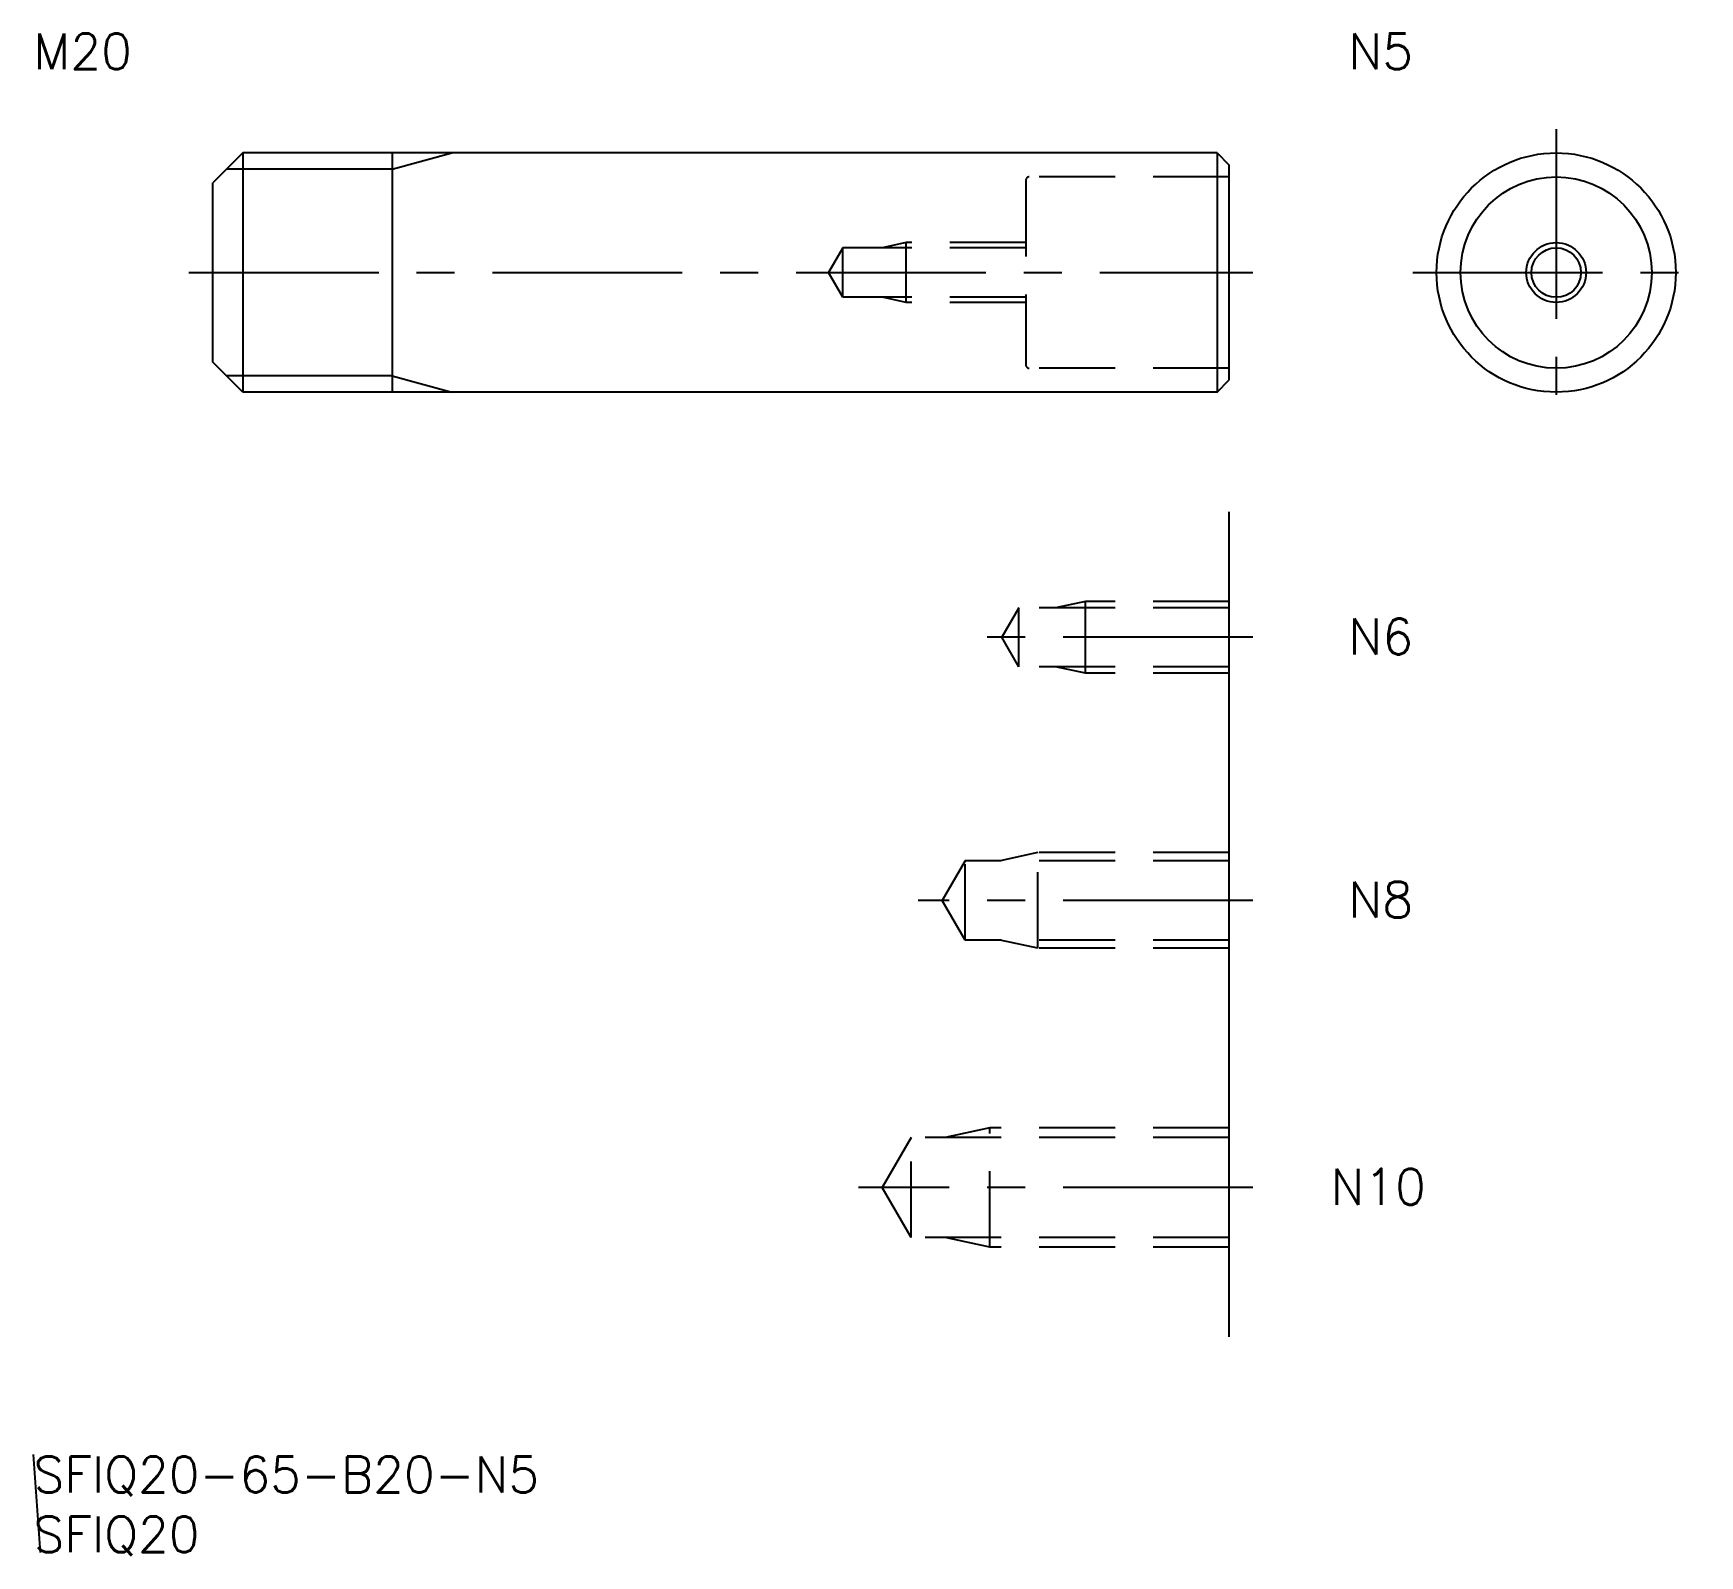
# Model space of a CAD drawing. Extents: x 0 to 139, y -8 to 119.
import ezdxf

# ---------------------------------------------------------------- set-up
doc = ezdxf.new("R2010")
doc.units = 0
doc.header["$LTSCALE"] = 0.5
doc.linetypes.add('CENTER', pattern=[50.8, 31.75, -6.35, 6.35, -6.35])
doc.linetypes.add('DASHED', pattern=[19.05, 12.7, -6.35])
for name, color, linetype in [('MSM_CENTER', 1, 'CENTER'), ('MSM_CONTINUOUS', 7, 'CONTINUOUS'), ('MSM_DASHED', 4, 'DASHED'), ('MSM_NARROW', 5, 'CONTINUOUS'), ('MSM_PART_NUMBER', 7, 'CONTINUOUS')]:
    doc.layers.add(name, color=color, linetype=linetype)
doc.styles.get("Standard").update_dxf_attribs({"font": 'txt.shx', "height": 1, "bigfont": 'bigfont.shx'})

# ---------------------------------------------------------------- blocks, each defined once
blk = doc.blocks.new('*U4')
at = {"layer": 'MSM_PART_NUMBER'}
blk.add_text('SFIQ20-65-B20-N5', height=3, dxfattribs=at).set_placement((0, -3))
blk = doc.blocks.new('*U5')
at = {"layer": 'MSM_PART_NUMBER'}
blk.add_text('SFIQ20', height=3, dxfattribs=at).set_placement((0, -8))
blk = doc.blocks.new('*U6')
at = {"layer": 'MSM_PART_NUMBER'}
blk.add_text('M20', height=3, dxfattribs=at).set_placement((0, 116))
blk = doc.blocks.new('*U7')
at = {"layer": 'MSM_PART_NUMBER'}
blk.add_text('N5', height=3, dxfattribs=at).set_placement((110, 116))
blk = doc.blocks.new('*U8')
at = {"layer": 'MSM_PART_NUMBER'}
blk.add_text('N10', height=3, dxfattribs=at).set_placement((108.5, 21.06))
blk = doc.blocks.new('*U9')
at = {"layer": 'MSM_PART_NUMBER'}
blk.add_text('N8', height=3, dxfattribs=at).set_placement((110, 45.06))
blk = doc.blocks.new('*U10')
at = {"layer": 'MSM_PART_NUMBER'}
blk.add_text('N6', height=3, dxfattribs=at).set_placement((110, 67.06))

msp = doc.modelspace()

# ---------------------------------------------------------------- linework, layer by layer
at = {"layer": 'MSM_CENTER'}
for p, q in [((127.37, 111), (127.37, 87)), ((13, 99), (102, 99)), ((115.37, 99), (139.37, 99)), ((102, 68.5), (79, 68.5)), ((102, 46.5), (74, 46.5)), ((102, 22.5), (69, 22.5))]:
    msp.add_line(p, q, dxfattribs=at)
at = {"layer": 'MSM_CONTINUOUS'}
for p, q in [((17.5, 109), (15, 106.5)), ((99, 109), (17.5, 109)), ((17.5, 109), (17.5, 89)), ((30, 109), (30, 89)), ((99, 109), (99, 89)), ((99, 109), (100, 108)), ((100, 108), (100, 90)), ((15, 91.5), (15, 106.5)), ((17.5, 89), (15, 91.5)), ((99, 89), (100, 90)), ((99, 89), (17.5, 89)), ((100, 79), (100, 10)), ((0.59, -8.01), (-0.01, 0.17))]:
    msp.add_line(p, q, dxfattribs=at)
for radius in [10, 8, 2.07]:
    msp.add_circle((127.37, 99), radius, dxfattribs=at)
at = {"layer": 'MSM_DASHED'}
for p, q in [((83, 106.7), (83, 91.3)), ((100, 107), (83.3, 107)), ((67.69, 101.07), (66.5, 99)), ((83, 101.07), (67.69, 101.07)), ((67.69, 96.93), (67.69, 101.07)), ((73, 101.5), (71, 101.07)), ((83, 101.5), (73, 101.5)), ((73, 96.5), (73, 101.5)), ((67.69, 96.93), (66.5, 99)), ((83, 96.93), (67.69, 96.93)), ((73, 96.5), (71, 96.93)), ((83, 96.5), (73, 96.5)), ((100, 91), (83.3, 91)), ((88, 71.5), (85.5, 70.96)), ((100, 71.5), (88, 71.5)), ((88, 65.5), (88, 71.5)), ((82.42, 70.96), (81, 68.5)), ((100, 70.96), (82.42, 70.96)), ((82.42, 66.04), (82.42, 70.96)), ((82.42, 66.04), (81, 68.5)), ((100, 66.04), (82.42, 66.04)), ((88, 65.5), (85.5, 66.04)), ((100, 65.5), (88, 65.5)), ((84, 50.5), (80.87, 49.82)), ((84, 42.5), (84, 50.5)), ((100, 50.5), (84, 50.5)), ((77.92, 49.82), (76, 46.5)), ((77.92, 43.18), (77.92, 49.82)), ((100, 49.82), (77.92, 49.82)), ((77.92, 43.18), (76, 46.5)), ((100, 43.18), (77.92, 43.18)), ((84, 42.5), (80.87, 43.18)), ((100, 42.5), (84, 42.5)), ((73.42, 26.69), (71, 22.5)), ((73.42, 18.31), (73.42, 26.69)), ((100, 26.69), (73.42, 26.69)), ((80, 27.5), (76.25, 26.69)), ((80, 17.5), (80, 27.5)), ((100, 27.5), (80, 27.5)), ((73.42, 18.31), (71, 22.5)), ((100, 18.31), (73.42, 18.31)), ((80, 17.5), (76.25, 18.31)), ((100, 17.5), (80, 17.5))]:
    msp.add_line(p, q, dxfattribs=at)
for centre, start, end in [((83.3, 106.7), 90, 180), ((83.3, 91.3), 180, 270)]:
    msp.add_arc(centre, 0.3, start, end, dxfattribs=at)
at = {"layer": 'MSM_NARROW'}
for p, q in [((30, 107.65), (35, 109)), ((30, 107.65), (16.15, 107.65)), ((30, 90.35), (16.15, 90.35)), ((30, 90.35), (35, 89))]:
    msp.add_line(p, q, dxfattribs=at)
msp.add_circle((127.37, 99), 2.5, dxfattribs=at)

# ---------------------------------------------------------------- block references
at = {"layer": 'MSM_CONTINUOUS'}
for name in ['*U6', '*U7', '*U10', '*U9', '*U8', '*U4', '*U5']:
    msp.add_blockref(name, (0, 0), dxfattribs=at)

doc.saveas('drawing.dxf')
